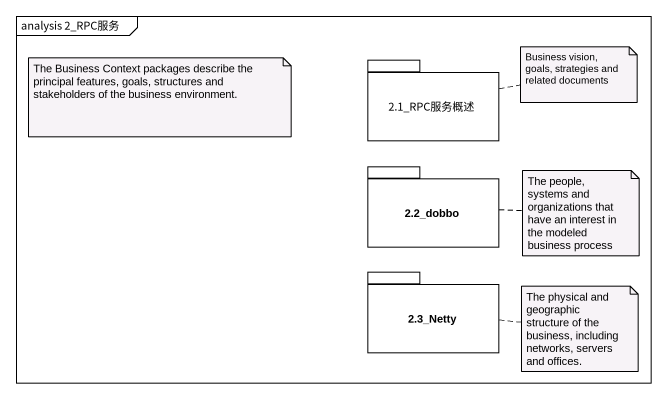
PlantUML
@startuml
mainframe analysis 2_RPC服务
package "2.1_RPC服务概述" as p2_1_RPC服务概述 {
}
package "2.2_dobbo" as p2_2_dobbo {
}
package "2.3_Netty" as p2_3_Netty {
}
note as N1
  The Business Context packages describe the principal features, goals, structures and stakeholders of the business environment.
end note
note right of p2_1_RPC服务概述 : Business vision, goals, strategies and related documents
note right of p2_2_dobbo : The people, systems and organizations that have an interest in the modeled business process
note right of p2_3_Netty : The physical and geographic structure of the business, including networks, servers and offices.
@enduml
